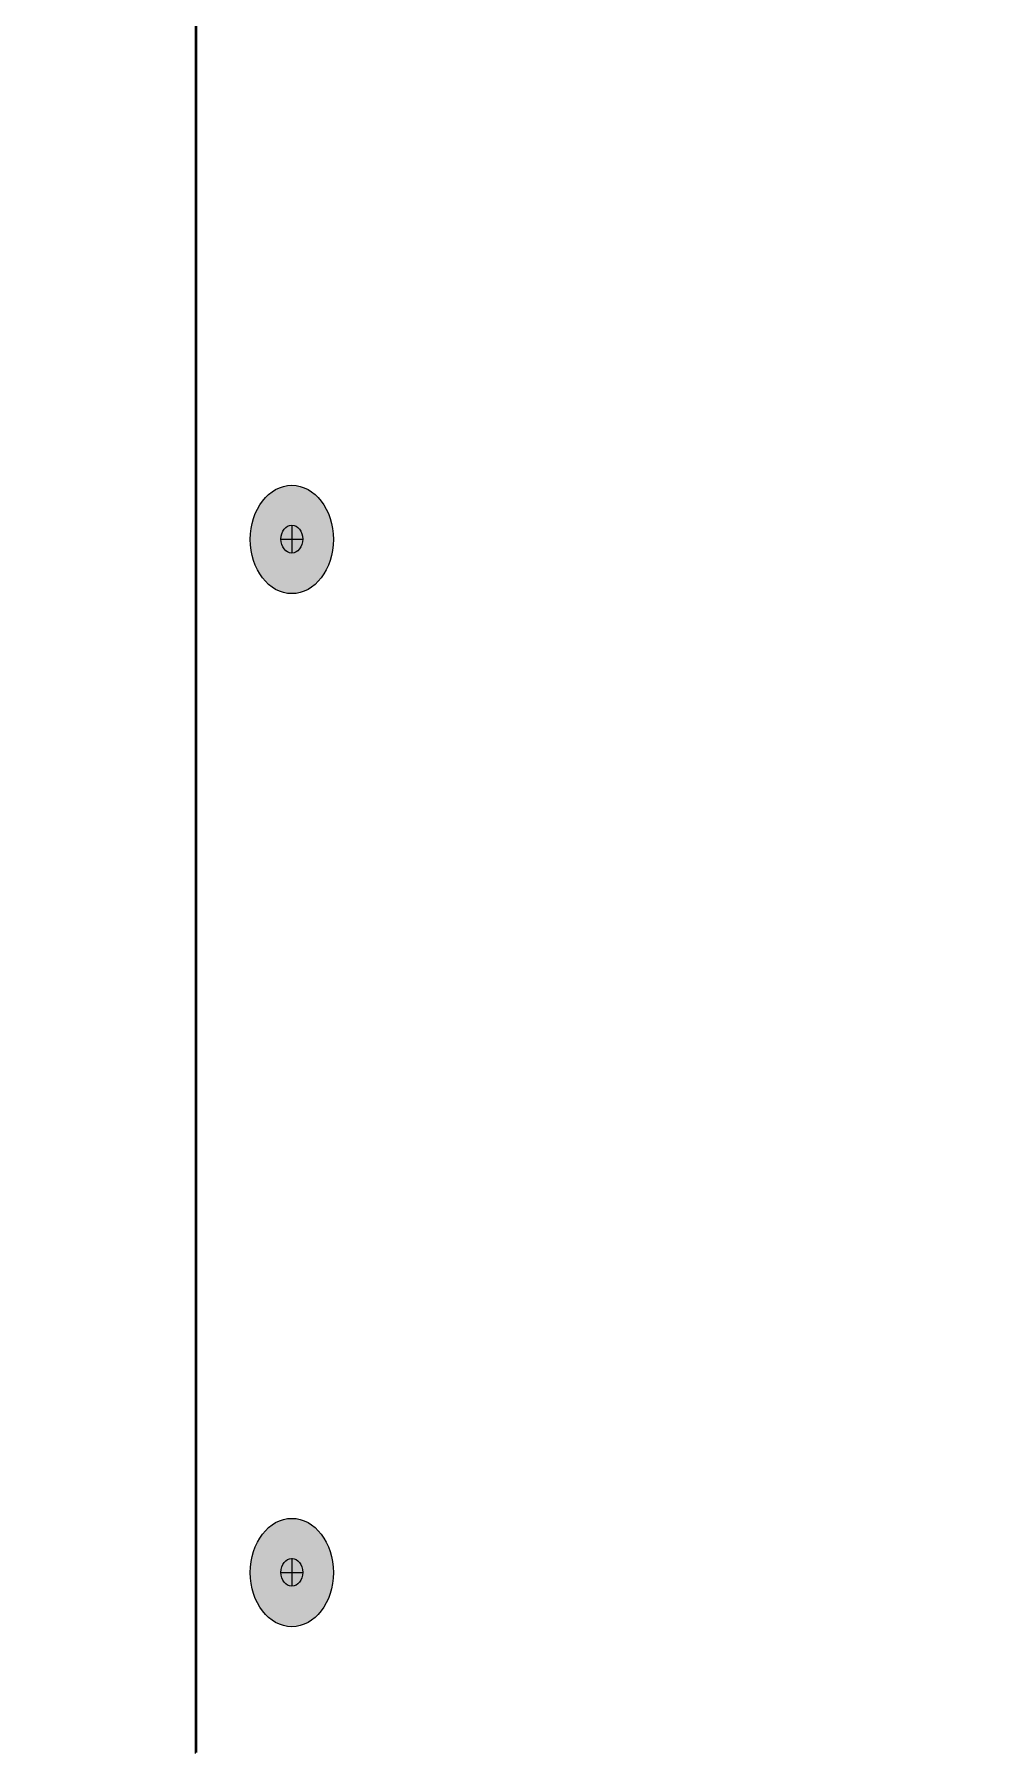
# Model space of a CAD drawing. Extents: x -1328 to 5679, y -4611 to 1603.
# Drawn here: x -827.8 to -742.5, y -2728.6 to -2577 of the extents above; entities that cross this region are included whole.
import ezdxf

# ---------------------------------------------------------------- set-up
doc = ezdxf.new("R2010")
doc.units = 0
doc.header["$MEASUREMENT"] = 0
doc.layers.add('G-ANNO-TTLB', color=7, linetype='Continuous', lineweight=0)
doc.layers.add('TYVEK', color=7, linetype='Continuous', lineweight=0)

# ---------------------------------------------------------------- blocks, each defined once
blk = doc.blocks.new('Block_85')
at = {"layer": 'TYVEK', "true_color": 0x003b71, "transparency": 33554687}
h = blk.add_hatch(color=156, dxfattribs=at)
h.dxf.hatch_style = 2
edge = h.paths.add_edge_path()
edge.add_ellipse((-805.12, -2621.52), major_axis=(0, 4.78), ratio=0.766948, start_angle=0, end_angle=360)
h = blk.add_hatch(color=156, dxfattribs=at)
h.dxf.hatch_style = 2
edge = h.paths.add_edge_path()
edge.add_ellipse((-805.12, -2712.62), major_axis=(0, 4.78), ratio=0.766948, start_angle=0, end_angle=360)
at = {"layer": 'TYVEK', "color": 18, "lineweight": 25, "true_color": 0x080808}
for p, q in [((-805.12, -2620.25), (-805.12, -2622.72)), ((-806.09, -2621.49), (-804.14, -2621.49)), ((-805.12, -2711.36), (-805.12, -2713.83)), ((-806.09, -2712.6), (-804.14, -2712.6))]:
    blk.add_line(p, q, dxfattribs=at)
at = {"layer": 'TYVEK', "color": 33, "lineweight": 25, "true_color": 0xcc9966}
for points in [[(-809.29, -2621.85)], [(-805.63, -2626.63)]]:
    blk.add_lwpolyline(points, dxfattribs=at)
at = {"layer": 'TYVEK', "color": 18, "lineweight": 25, "true_color": 0x000000}
for centre in [(-805.12, -2621.52), (-805.12, -2712.62)]:
    blk.add_ellipse(centre, major_axis=(0, 4.78), ratio=0.766948, dxfattribs=at)
at = {"layer": 'TYVEK', "color": 18, "lineweight": 25, "true_color": 0x080808}
for centre in [(-805.12, -2621.49), (-805.12, -2712.6)]:
    blk.add_ellipse(centre, major_axis=(0, 1.23), ratio=0.788846, dxfattribs=at)

msp = doc.modelspace()

# ---------------------------------------------------------------- hatches: boundary and pattern name
at = {"layer": 'G-ANNO-TTLB', "true_color": 0xff00ff, "transparency": 33554687}
h = msp.add_hatch(color=6, dxfattribs=at)
edge = h.paths.add_edge_path()
edge.add_spline(control_points=[(1601.48, -3473.69), (1601.48, -3473.69), (-1328.04, -3473.69), (-1328.04, -3473.69), (-1328.04, -3473.69), (-1328.04, -1016.69), (-1328.04, -1016.69), (-1328.04, -1016.69), (1601.48, -1016.69), (1601.48, -1016.69), (1601.48, -1016.69), (1601.48, -3473.69), (1601.48, -3473.69)], knot_values=[0, 0, 0, 0, 1, 1, 1, 2, 2, 2, 3, 3, 3, 4, 4, 4, 4], degree=3, periodic=0)
edge = h.paths.add_edge_path()
edge.add_spline(control_points=[(-1319.04, -1025.69), (-1319.04, -1025.69), (-1319.04, -3464.69), (-1319.04, -3464.69), (-1319.04, -3464.69), (1592.48, -3464.69), (1592.48, -3464.69), (1592.48, -3464.69), (1592.48, -1025.69), (1592.48, -1025.69), (1592.48, -1025.69), (-1319.04, -1025.69), (-1319.04, -1025.69)], knot_values=[0, 0, 0, 0, 1, 1, 1, 2, 2, 2, 3, 3, 3, 4, 4, 4, 4], degree=3, periodic=0)
edge.add_line((-1319.04, -1025.69), (-1319.04, -1025.69))

# ---------------------------------------------------------------- linework, layer by layer
at = {"layer": 'G-ANNO-TTLB'}
for points in [[(1601.48, -3473.69), (1601.48, -3473.69), (-1328.04, -3473.69), (-1328.04, -3473.69), (-1328.04, -3473.69), (-1328.04, -1016.69), (-1328.04, -1016.69), (-1328.04, -1016.69), (1601.48, -1016.69), (1601.48, -1016.69), (1601.48, -1016.69), (1601.48, -3473.69), (1601.48, -3473.69)], [(-1319.04, -1025.69), (-1319.04, -1025.69), (-1319.04, -3464.69), (-1319.04, -3464.69), (-1319.04, -3464.69), (1592.48, -3464.69), (1592.48, -3464.69), (1592.48, -3464.69), (1592.48, -1025.69), (1592.48, -1025.69), (1592.48, -1025.69), (-1319.04, -1025.69), (-1319.04, -1025.69)]]:
    msp.add_open_spline(points, degree=3, knots=[0, 0, 0, 0, 1, 1, 1, 2, 2, 2, 3, 3, 3, 4, 4, 4, 4], dxfattribs=at)
at = {"layer": 'TYVEK', "color": 2, "lineweight": 25, "true_color": 0xffff00}
for p in [(-813.64, -2306.29), (-813.64, -2604.24)]:
    msp.add_line(p, (-813.64, -2728.59), dxfattribs=at)
at = {"layer": 'TYVEK', "color": 18, "lineweight": 25, "true_color": 0x000000}
msp.add_line((-813.52, -2306.26), (-813.52, -2728.5), dxfattribs=at)

# ---------------------------------------------------------------- block references
at = {"layer": 'TYVEK'}
msp.add_blockref('Block_85', (0, 0), dxfattribs=at)

doc.saveas('drawing.dxf')
